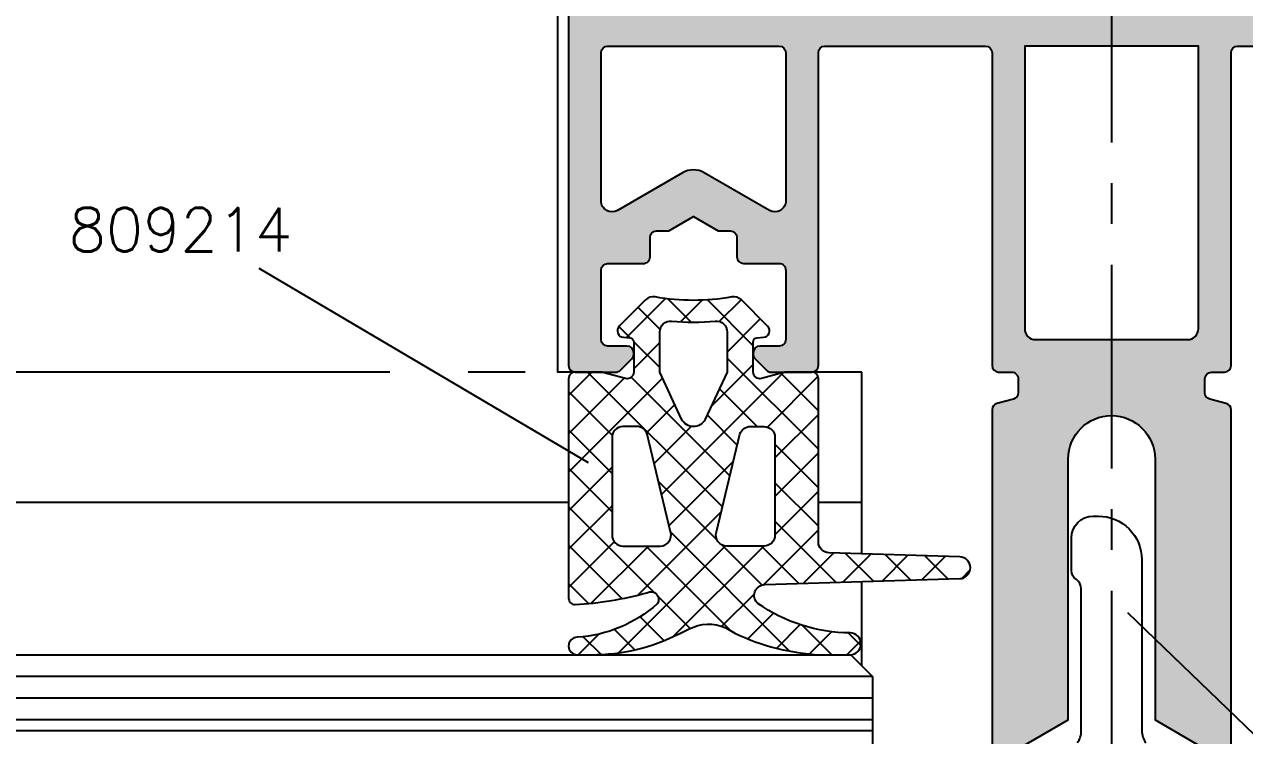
# Model space of a CAD drawing. Extents: x 0 to 1130, y -960 to 577.
# Drawn here: x 28.8 to 85, y 94.7 to 127.5 of the extents above; entities that cross this region are included whole.
import ezdxf

# ---------------------------------------------------------------- set-up
doc = ezdxf.new("R2010")
doc.units = 0
doc.header["$LTSCALE"] = 7.5
doc.header["$MEASUREMENT"] = 0
doc.linetypes.add('CENTER', pattern=[2, 1.25, -0.25, 0.25, -0.25])
for name, color, linetype in [('ACCESSORI', 200, 'CONTINUOUS'), ('ASSI', 1, 'CENTER'), ('FILL', 8, 'CONTINUOUS'), ('FINE', 7, 'CONTINUOUS'), ('GOMMA', 3, 'CONTINUOUS'), ('GROSSA', 4, 'CONTINUOUS'), ('QUOTE', 254, 'CONTINUOUS'), ('TESTO', 2, 'CONTINUOUS'), ('TRATTEGGI', 140, 'CONTINUOUS'), ('VETRO', 6, 'CONTINUOUS')]:
    doc.layers.add(name, color=color, linetype=linetype)
doc.styles.get("Standard").update_dxf_attribs({"font": 'romans.shx'})

msp = doc.modelspace()

# ---------------------------------------------------------------- hatches: boundary and pattern name
at = {"layer": 'FILL'}
h = msp.add_hatch(color=253, dxfattribs=at)
edge = h.paths.add_edge_path(flags=16)
edge.add_arc((56.12564359707243, 212.5674926050577), 0.2999999999999261, 89.99999999999729, 180.0000000000054)
edge.add_line((55.82564359707249, 212.5674926050576), (55.82564359707243, 128.7674926050577))
edge.add_arc((56.12564359707238, 128.7674926050577), 0.2999999999999545, 180, 270)
edge.add_line((56.12564359707238, 128.4674926050577), (101.5256435970724, 128.4674926050577))
edge.add_arc((101.5256435970724, 128.7674926050577), 0.2999999999999545, 270, 360)
edge.add_line((101.8256435970723, 128.7674926050577), (101.8256435970725, 212.5674926050576))
edge.add_arc((101.5256435970725, 212.5674926050576), 0.2999999999999545, 0, 90)
edge.add_line((101.5256435970725, 212.8674926050576), (56.12564359707244, 212.8674926050576))
edge = h.paths.add_edge_path()
edge.add_line((63.52564359707247, 112.6674926050575), (62.62564359707238, 112.6674926050576))
edge.add_arc((62.62564359707244, 112.3674926050576), 0.3000000000000114, 90.00000000001086, 180.0000000000109)
edge.add_line((62.32564359707243, 112.3674926050576), (62.32564359707243, 112.2917566737696))
edge.add_arc((62.62564359707236, 112.2917566737695), 0.2999999999999332, 179.9999999999973, 225.000000000001)
edge.add_line((62.41351156271645, 112.0796246394136), (62.93777563142834, 111.5553605707017))
edge.add_arc((63.14990766578426, 111.7674926050576), 0.2999999999999291, 224.9999999999971, 270.0000000000013)
edge.add_line((63.14990766578427, 111.4674926050577), (65.02564359707247, 111.4674926050577))
edge.add_arc((65.02564359707247, 111.7674926050577), 0.2999999999999545, 270, 360)
edge.add_line((65.32564359707243, 111.7674926050577), (65.32564359707231, 126.1674926050578))
edge.add_arc((65.62564359707227, 126.1674926050578), 0.2999999999999545, 90, 180, ccw=False)
edge.add_line((65.62564359707227, 126.4674926050577), (73.02564359707259, 126.4674926050577))
edge.add_arc((73.02564359707259, 126.1674926050578), 0.2999999999999545, 0, 90, ccw=False)
edge.add_line((73.32564359707254, 126.1674926050578), (73.32564359707243, 111.7674926050577))
edge.add_arc((73.62564359707244, 111.7674926050577), 0.3000000000000114, 180.0000000000109, 270.0000000000109)
edge.add_line((73.6256435970725, 111.4674926050577), (74.22564359707252, 111.4674926050577))
edge.add_arc((74.22564359707246, 111.1674926050577), 0.3000000000000114, -1.0913936421275139e-11, 89.99999999998909, ccw=False)
edge.add_line((74.52564359707247, 111.1674926050576), (74.52564359707247, 110.5192297323688))
edge.add_arc((74.22564359707243, 110.5192297323688), 0.3000000000000398, -74.99999999999068, 5.4001247917767614e-12, ccw=False)
edge.add_line((74.30328931060325, 110.229451984482), (73.54799788354177, 110.0270722565507))
edge.add_arc((73.62564359707251, 109.737294508664), 0.2999999999999656, 104.999999999999, 179.9999999999946)
edge.add_line((73.32564359707254, 109.737294508664), (73.32564359707243, 91.76749260505778))
edge.add_arc((73.62564359707243, 91.76749260505771), 0.2999999999999972, 179.9999999999864, 269.9999999999919)
edge.add_line((73.62564359707238, 91.46749260505771), (74.92564359707245, 91.46749260505783))
edge.add_line((74.92564359707245, 91.46749260505783), (75.62564359707238, 92.16749260505776))
edge.add_line((75.62564359707238, 92.16749260505776), (75.62564359707238, 92.66749260505776))
edge.add_line((75.62564359707238, 92.66749260505776), (74.52564359707236, 92.66749260505776))
edge.add_line((74.52564359707236, 92.66749260505776), (74.52564359707236, 94.13958698592148))
edge.add_line((74.52564359707236, 94.13958698592148), (76.82564359707243, 95.46749260505771))
edge.add_line((76.82564359707243, 95.46749260505771), (76.82564359707243, 107.4674926050577))
edge.add_arc((78.82564359707243, 107.4674926050577), 2, 0, 180, ccw=False)
edge.add_line((80.82564359707243, 107.4674926050577), (80.82564359707243, 95.46749260505771))
edge.add_line((80.82564359707243, 95.46749260505771), (83.12564359707238, 94.13958698592148))
edge.add_line((83.12564359707238, 94.13958698592148), (83.12564359707238, 92.66749260505776))
edge.add_line((83.12564359707238, 92.66749260505776), (82.02564359707236, 92.66749260505776))
edge.add_line((82.02564359707236, 92.66749260505776), (82.02564359707236, 92.16749260505776))
edge.add_line((82.02564359707236, 92.16749260505776), (82.72564359707229, 91.46749260505783))
edge.add_line((82.72564359707229, 91.46749260505783), (84.02564359707247, 91.46749260505783))
edge.add_arc((84.02564359707249, 91.76749260505777), 0.2999999999999403, 269.9999999999972, 360.0000000000027)
edge.add_line((84.32564359707243, 91.76749260505778), (84.32564359707243, 109.7372945086639))
edge.add_arc((84.02564359707235, 109.7372945086639), 0.3000000000000824, 5.42814665636291e-12, 75.00000000000658)
edge.add_line((84.10328931060309, 110.0270722565507), (83.34799788354172, 110.229451984482))
edge.add_arc((83.42564359707251, 110.5192297323687), 0.300000000000004, 179.9999999999891, 254.9999999999945, ccw=False)
edge.add_line((83.1256435970725, 110.5192297323688), (83.12564359707238, 110.6674926050578))
edge.add_line((83.12564359707238, 110.6674926050578), (83.12564359707238, 111.1674926050576))
edge.add_arc((83.42564359707245, 111.1674926050576), 0.3000000000000682, 90, 180, ccw=False)
edge.add_line((83.42564359707245, 111.4674926050577), (84.02564359707247, 111.4674926050577))
edge.add_arc((84.02564359707245, 111.7674926050577), 0.2999999999999829, 270.0000000000054, 359.9999999999946)
edge.add_line((84.32564359707243, 111.7674926050577), (84.32564359707243, 126.1674926050578))
edge.add_arc((84.62564359707238, 126.1674926050578), 0.2999999999999545, 90, 180, ccw=False)
edge.add_line((84.62564359707238, 126.4674926050577), (92.0256435970727, 126.4674926050577))
edge.add_arc((92.0256435970727, 126.1674926050578), 0.2999999999999545, 0, 90, ccw=False)
edge.add_line((92.32564359707266, 126.1674926050578), (92.32564359707254, 111.7674926050577))
edge.add_arc((92.62564359707255, 111.7674926050577), 0.3000000000000114, 180.0000000000109, 270.0000000000109)
edge.add_line((92.62564359707261, 111.4674926050577), (94.5013795283607, 111.4674926050577))
edge.add_arc((94.5013795283607, 111.7674926050577), 0.2999999999999545, 270, 315)
edge.add_line((94.71351156271663, 111.5553605707017), (95.23777563142852, 112.0796246394135))
edge.add_arc((95.02564359707245, 112.2917566737695), 0.3000000000000949, 315.0000000000115, 360.0000000000109)
edge.add_line((95.32564359707254, 112.2917566737696), (95.32564359707254, 112.3674926050576))
edge.add_arc((95.02564359707247, 112.3674926050576), 0.3000000000000682, 0, 90)
edge.add_line((95.02564359707247, 112.6674926050576), (94.12564359707261, 112.6674926050576))
edge.add_arc((94.12564359707255, 112.9674926050577), 0.3000000000000114, 180.0000000000109, 270.00000000001086, ccw=False)
edge.add_line((93.82564359707254, 112.9674926050576), (93.82564359707254, 116.1674926050575))
edge.add_arc((94.12564359707261, 116.1674926050575), 0.3000000000000682, 90, 180, ccw=False)
edge.add_line((94.12564359707261, 116.4674926050576), (95.77564359707247, 116.4674926050576))
edge.add_arc((95.77564359707253, 116.7674926050576), 0.3000000000000114, 269.9999999999891, 359.9999999999891)
edge.add_line((96.07564359707254, 116.7674926050576), (96.07564359707254, 117.6674926050575))
edge.add_arc((96.37564359707261, 117.6674926050575), 0.3000000000000682, 90, 180, ccw=False)
edge.add_line((96.37564359707261, 117.9674926050576), (96.94166900085685, 117.9674926050576))
edge.add_line((96.94166900085685, 117.9674926050576), (98.07564359707254, 118.6221931434369))
edge.add_line((98.07564359707254, 118.6221931434369), (99.20961819328812, 117.9674926050577))
edge.add_line((99.20961819328812, 117.9674926050577), (99.77564359707247, 117.9674926050576))
edge.add_arc((99.77564359707252, 117.6674926050576), 0.3000000000000256, 1.3585577107733116e-11, 90.00000000000807, ccw=False)
edge.add_line((100.0756435970725, 117.6674926050576), (100.0756435970725, 116.7674926050576))
edge.add_arc((100.3756435970725, 116.7674926050575), 0.2999999999999403, 179.9999999999973, 270.0000000000027)
edge.add_line((100.3756435970725, 116.4674926050576), (102.0256435970725, 116.4674926050576))
edge.add_arc((102.0256435970725, 116.1674926050575), 0.3000000000000682, 0, 90, ccw=False)
edge.add_line((102.3256435970725, 116.1674926050575), (102.3256435970725, 112.9674926050576))
edge.add_arc((102.0256435970725, 112.9674926050577), 0.3000000000000256, 269.99999999999187, 359.9999999999864, ccw=False)
edge.add_line((102.0256435970725, 112.6674926050576), (101.1256435970725, 112.6674926050576))
edge.add_arc((101.1256435970726, 112.3674926050576), 0.3000000000000256, 90.00000000001357, 180.0000000000082)
edge.add_line((100.8256435970725, 112.3674926050576), (100.8256435970724, 112.2917566737696))
edge.add_arc((101.1256435970724, 112.2917566737697), 0.2999999999999829, 180.0000000000244, 225.0000000000288)
edge.add_line((100.9135115627166, 112.0796246394136), (101.4377756314286, 111.5553605707016))
edge.add_arc((101.6499076657845, 111.7674926050574), 0.2999999999998437, 224.9999999999904, 269.9999999999864)
edge.add_line((101.6499076657844, 111.4674926050576), (103.5256435970724, 111.4674926050576))
edge.add_arc((103.5256435970724, 111.7674926050577), 0.3000000000000682, 270, 360)
edge.add_line((103.8256435970724, 111.7674926050577), (103.8256435970725, 215.4674926050576))
edge.add_arc((102.8256435970725, 215.4674926050576), 0.9999999999999858, 0, 90.00000000000081)
edge.add_line((102.8256435970725, 216.4674926050576), (54.82564359707249, 216.4674926050577))
edge.add_arc((54.8256435970725, 215.4674926050577), 1, 90.00000000000081, 180)
edge.add_line((53.82564359707249, 215.4674926050577), (53.82564359707243, 111.7674926050577))
edge.add_arc((54.12564359707238, 111.7674926050577), 0.2999999999999545, 180, 270)
edge.add_line((54.12564359707238, 111.4674926050577), (56.00137952836047, 111.4674926050577))
edge.add_arc((56.00137952836046, 111.7674926050577), 0.2999999999999829, 270.0000000000027, 314.9999999999981)
edge.add_line((56.21351156271641, 111.5553605707017), (56.73777563142841, 112.0796246394135))
edge.add_arc((56.52564359707239, 112.2917566737695), 0.3000000000000446, 315.0000000000057, 360.0000000000136)
edge.add_line((56.82564359707243, 112.2917566737696), (56.82564359707243, 112.3674926050576))
edge.add_arc((56.52564359707247, 112.3674926050576), 0.2999999999999545, 0, 90)
edge.add_line((56.52564359707247, 112.6674926050575), (55.62564359707238, 112.6674926050576))
edge.add_arc((55.62564359707238, 112.9674926050576), 0.2999999999999545, 180, 270, ccw=False)
edge.add_line((55.32564359707243, 112.9674926050576), (55.32564359707243, 116.1674926050575))
edge.add_arc((55.62564359707244, 116.1674926050576), 0.3000000000000114, 90.00000000001091, 180.0000000000109, ccw=False)
edge.add_line((55.62564359707238, 116.4674926050576), (57.27564359707247, 116.4674926050576))
edge.add_arc((57.27564359707243, 116.7674926050575), 0.2999999999998835, 270.0000000000081, 360.0000000000136)
edge.add_line((57.57564359707231, 116.7674926050576), (57.57564359707231, 117.6674926050576))
edge.add_arc((57.87564359707233, 117.6674926050576), 0.3000000000000185, 89.99999999999051, 179.9999999999864, ccw=False)
edge.add_line((57.87564359707238, 117.9674926050576), (58.44166900085673, 117.9674926050577))
edge.add_line((58.44166900085673, 117.9674926050577), (59.57564359707231, 118.6221931434369))
edge.add_line((59.57564359707231, 118.6221931434369), (60.70961819328801, 117.9674926050576))
edge.add_line((60.70961819328801, 117.9674926050576), (61.27564359707225, 117.9674926050576))
edge.add_arc((61.27564359707225, 117.6674926050575), 0.3000000000000682, 0, 90, ccw=False)
edge.add_line((61.57564359707231, 117.6674926050575), (61.57564359707231, 116.7674926050576))
edge.add_arc((61.87564359707233, 116.7674926050576), 0.3000000000000114, 180.0000000000109, 270.0000000000109)
edge.add_line((61.87564359707238, 116.4674926050576), (63.52564359707247, 116.4674926050576))
edge.add_arc((63.52564359707242, 116.1674926050576), 0.3000000000000114, -1.0913936421275139e-11, 89.99999999998909, ccw=False)
edge.add_line((63.82564359707243, 116.1674926050575), (63.82564359707243, 112.9674926050576))
edge.add_arc((63.52564359707242, 112.9674926050575), 0.3000000000000114, -89.99999999998909, 1.0913936421275139e-11, ccw=False)
edge = h.paths.add_edge_path(flags=16)
edge.add_line((55.32564359707243, 119.3438809811753), (55.32564359707243, 126.1674926050578))
edge.add_arc((55.62564359707238, 126.1674926050578), 0.2999999999999545, 90, 180, ccw=False)
edge.add_line((55.62564359707238, 126.4674926050577), (63.52564359707225, 126.4674926050577))
edge.add_arc((63.5256435970723, 126.1674926050577), 0.3000000000000114, 1.0913936421275139e-11, 90.00000000000938, ccw=False)
edge.add_line((63.82564359707231, 126.1674926050578), (63.82564359707243, 119.3438809786726))
edge.add_arc((63.32564359707245, 119.3438809786726), 0.4999999999999787, -120.00000010754621, 3.183231456205249e-12, ccw=False)
edge.add_line((63.07564359625968, 118.9108682772496), (60.07564360790963, 120.6429190856006))
edge.add_arc((59.57564360790963, 119.7768936818162), 1.00000000000002, 60.00000000000068, 119.9999999999993)
edge.add_line((59.07564360790963, 120.6429190856006), (56.07564359625957, 118.9108682788138))
edge.add_arc((55.82564359707239, 119.3438809811753), 0.4999999999999585, 180, 299.9999998924515, ccw=False)
edge = h.paths.add_edge_path(flags=16)
edge.add_line((82.82564359707243, 113.4674926050577), (82.82564359707243, 126.4674926050577))
edge.add_line((82.82564359707243, 126.4674926050577), (74.82564359707254, 126.4674926050577))
edge.add_line((74.82564359707254, 126.4674926050577), (74.82564359707243, 113.4674926050576))
edge.add_arc((75.32564359707243, 113.4674926050576), 0.5, 180, 270)
edge.add_line((75.32564359707243, 112.9674926050576), (82.32564359707243, 112.9674926050577))
edge.add_arc((82.32564359707243, 113.4674926050577), 0.5, 270, 360)
edge = h.paths.add_edge_path(flags=16)
edge.add_arc((98.07564358623534, 119.7768936818162), 1.000000000000008, 60.000000000000284, 119.99999999999969, ccw=False)
edge.add_line((98.57564358623534, 120.6429190856006), (101.5756435978853, 118.9108682788138))
edge.add_arc((101.8256435970725, 119.3438809811753), 0.5000000000000115, 240.0000001075445, 359.9999999999968)
edge.add_line((102.3256435970725, 119.3438809811753), (102.3256435970725, 126.1674926050578))
edge.add_arc((102.0256435970725, 126.1674926050578), 0.3000000000000682, 0, 90)
edge.add_line((102.0256435970725, 126.4674926050578), (94.12564359707261, 126.4674926050576))
edge.add_arc((94.12564359707261, 126.1674926050576), 0.2999999999999545, 90, 180)
edge.add_line((93.82564359707266, 126.1674926050576), (93.82564359707243, 119.3438809786726))
edge.add_arc((94.32564359707247, 119.3438809786726), 0.5000000000000426, 180.0000000000016, 300.0000001075488)
edge.add_line((94.57564359788529, 118.9108682772496), (97.57564358623534, 120.6429190856006))
h = msp.add_hatch(dxfattribs=at)
h.set_pattern_fill('ANSI37', color=137, scale=10, style=0)
h.set_pattern_definition([(45, (1.897540300888068e-06, -8.699583986526704e-07), (-0.8838834764831843, 0.8838834764831844), []), (135, (1.897540300888068e-06, -8.699583986526704e-07), (-0.8838834764831844, -0.8838834764831843), [])])
h.paths.add_polyline_path([(59.57564360790934, 99.74230015335132, 0.0279488201277153), (59.3712240046608, 99.65214831536451), (58.91430063626211, 99.43298196897581, -0.110612041823471), (55.17671348077027, 98.47178507327811), (54.16720089613494, 98.47178507327811, -0.9292461723943047), (54.22564359707144, 99.26749260505778, 0.1649688112626651), (57.9102311687127, 100.8011442214293, 0.7904883406482366), (57.4348104508025, 101.3198821674944, -0.05312709888512344), (54.12564359707216, 100.7722638630611, -0.4142135623729978), (53.82564359707226, 101.0722638630612), (53.82564359707226, 111.1674926050577, -0.4142135623731505), (54.12564359707227, 111.4674926050577), (55.3270368562487, 111.4674926050577, -0.0655434628152484), (55.40468256977948, 111.4572703529444), (56.44799788354146, 111.1777148571708, 0.4931454260312266), (56.8256435970722, 111.4674926050576), (56.82564359707226, 112.8450804513516, 0.3888787318530059), (56.64307474562179, 113.0443193909699), (56.34833354741488, 113.0701059044871, -0.6370702608073496), (56.16234823588331, 113.5810963482706), (57.37064039813589, 114.7893885105233, -0.2454199115108711), (57.8123580661283, 114.9280008036085, 0.04434285628740945), (59.57564360790934, 114.7713144771778), (59.57564360790934, 113.7713144771779, -0.02265679805365915), (58.57088746980071, 113.8168669735101, 0.4410091218321953), (58.02564359707225, 113.3189181890144), (58.0256435970727, 111.4674926050578), (59.0318589418884, 109.3096568711156, 0.2914734167828084), (59.57564360790934, 108.9632278281601)])
h.paths.add_polyline_path([(57.43903900391257, 108.6152652766369, 0.3288304544284983), (56.96137464734574, 108.9674926050577), (56.3256435970726, 108.9674926050577, 0.4142135623730941), (55.8256435970726, 108.4674926050577), (55.8256435970726, 103.9674926050576, 0.4142135623731152), (56.32564359707266, 103.4674926050576), (58.04415242512363, 103.4674926050577, 0.5050829045456721), (58.5218167816904, 104.1152652766369)], flags=16)
h.paths.add_polyline_path([(59.57564360790934, 108.9632278281601, 0.2914734223893663), (60.11942828633238, 109.3096568711156), (61.12564359707221, 111.4674926050579), (61.12564359707216, 113.3189181890144, 0.44100912183203), (60.58039972434381, 113.8168669735099, -0.02265679756541681), (59.57564360790934, 113.7713144771779), (59.57564360790934, 114.7713144771778, 0.04434285659807329), (61.3389291620926, 114.9280008036085, -0.2454199115108631), (61.78064683008495, 114.7893885105233), (62.98893898959608, 113.581096351012, -0.6370702608072792), (62.80295367806445, 113.0701059072286), (62.50821244852267, 113.0443193909701, 0.3888787318528504), (62.32564359707226, 112.8450804513516), (62.32564359707226, 111.4674926050576, 0.4931454260312618), (62.70328931060305, 111.1777148571708), (63.78475458861914, 111.4674926050576), (65.0256435970723, 111.4674926050576, -0.4142135623730951), (65.32564359707226, 111.1674926050575), (65.32564359707226, 103.6523622213153, 0.4052432957209685), (65.8102843928541, 103.1525981821471), (68.07296808247594, 103.0830593235135), (67.38595384497489, 101.8303545715164), (62.86025263860745, 101.6908019744174, 0.6756558563554195), (62.54066372286849, 100.8198105696936, 0.1494527194712063), (66.7997904042328, 99.46736000340621, -0.925745551245078), (66.85365205358403, 98.47178507327811), (65.3094606978139, 98.47178507327811, -0.09819273378049216), (61.48379585320362, 99.46115752564435), (61.06167391440067, 99.71071735004313, 0.1926945525451828), (59.57564360790934, 99.74230015335132)])
h.paths.add_polyline_path([(60.62947041245451, 104.1152652766369, 0.5050829045456721), (61.10713476902123, 103.4674926050577), (62.82564359707226, 103.4674926050576, 0.4142135623731152), (63.32564359707226, 103.9674926050576), (63.32564359707226, 108.4674926050577, 0.4142135623730941), (62.82564359707226, 108.9674926050577), (62.18991254679912, 108.9674926050577, 0.3288304544284983), (61.71224819023234, 108.6152652766369)], flags=16)
h.paths.add_polyline_path([(67.38595384497489, 101.8303545715164), (68.07296808247594, 103.0830593235135), (71.84100280129041, 102.9672566442259, -0.9697392325155793), (71.84100280129041, 101.9677285658894)])

# ---------------------------------------------------------------- linework, layer by layer
at = {"layer": 'ACCESSORI'}
msp.add_lwpolyline([(77.25153418990857, 94.40756369295411, 0.1539147210598359), (77.43238214561956, 94.98114012930517), (77.43238214561956, 101.5029290307136, 0.2544045907872612), (77.20401287134604, 101.9227108178856, -0.2544045907872536), (76.97564359707229, 102.3424926050577), (76.97564359707229, 103.8424926050576, -0.414213562373095), (77.97564359707229, 104.8424926050576), (78.21890504852485, 104.8424926050576, -0.4142135623731034), (80.21890504852485, 102.8424926050576), (80.21890504852485, 94.98114012930552, 0.1539147210598356), (80.39975300423606, 94.40756369295445)], format="xyb", dxfattribs=at)
at = {"layer": 'ASSI'}
msp.add_line((78.82564359707249, 221.4130224469782), (78.82564359707249, 64.13274274001185), dxfattribs=at)
at = {"layer": 'FINE'}
for p, q in [((67.32564359707249, 111.4674926050578), (65.02564359707253, 111.4674926050576)), ((67.32564359707249, 103.1060267811313), (67.32564359707249, 111.4674926050578)), ((53.82628692284311, 105.4674926050578), (18.62568240690371, 105.4674926050578)), ((67.32564359707249, 105.4674926050578), (65.32628692284311, 105.4674926050578))]:
    msp.add_line(p, q, dxfattribs=at)
for points in [[(53.82693024861391, 111.4674926050581), (53.32628692284311, 111.4674926050581), (53.32564359707237, 215.4674926050577), (18.62568240690376, 215.4674926050577)], [(67.32564359707249, 97.96749260505771), (67.32564359707237, 101.828494870369)]]:
    msp.add_lwpolyline(points, dxfattribs=at)
at = {"layer": 'GOMMA'}
for points in [[(61.78064683008495, 114.7893885105233, 0.2454199115108711), (61.33892916209254, 114.9280008036085, -0.0888604381802806), (57.8123580661283, 114.9280008036085, 0.2454199115108711), (57.37064039813589, 114.7893885105233), (56.16234823588331, 113.5810963482706, 0.6370702608073499), (56.34833354741488, 113.0701059044871), (56.64307474562179, 113.0443193909699, -0.3888787318530058), (56.82564359707226, 112.8450804513516), (56.8256435970722, 111.4674926050576, -0.4931454260312268), (56.44799788354146, 111.1777148571708), (55.40468256977948, 111.4572703529444, 0.06554346281524841), (55.3270368562487, 111.4674926050577), (54.12564359707227, 111.4674926050577, 0.4142135623731504), (53.82564359707226, 111.1674926050577), (53.82564359707226, 101.0722638630612, 0.4142135623731505), (54.12564359707227, 100.7722638630611, 0.05312709888512125), (57.4348104508025, 101.3198821674944, -0.7904883406482491), (57.91023116871264, 100.8011442214293, -0.164968811262667), (54.22564359707133, 99.26749260505778, 0.999999999998863), (54.22564359707224, 98.46749260505777), (54.8681176972309, 98.46749260505777, 0.1194670680124155), (58.91430063626211, 99.43298196897581), (59.3712240046608, 99.65214831536451, -0.2218381007067161), (61.06167391440067, 99.71071735004313), (61.48379585320362, 99.46115752564435, 0.1001934393118184), (65.38984371333311, 98.46749260505777), (66.78827588868523, 98.46749260505777, 0.9999999999995451), (66.78827588868523, 99.46749260505777, -0.1490676202251945), (62.54066372286849, 100.8198105696936, -0.6756558563554195), (62.86025263860745, 101.6908019744174), (71.84100280129041, 101.9677285658894, 0.9697392325155803), (71.84100280129041, 102.9672566442259), (65.8102843928541, 103.1525981821471, -0.4052432957209685), (65.32564359707226, 103.6523622213153), (65.32564359707226, 111.1674926050575, 0.4142135623730951), (65.0256435970723, 111.4674926050576), (63.78475458861908, 111.4674926050576), (62.70328931060305, 111.1777148571708, -0.4931454260312618), (62.32564359707226, 111.4674926050576), (62.32564359707226, 112.8450804513516, -0.3888787318528504), (62.50821244852267, 113.0443193909701), (62.80295367806445, 113.0701059072286, 0.6370702608072794), (62.98893898959608, 113.581096351012)], [(58.57088746980065, 113.8168669735101, 0.04533686841581842), (60.58039972434375, 113.8168669735099, -0.4410091218320485), (61.12564359707216, 113.3189181890144), (61.12564359707216, 111.4674926050578), (60.11942828633238, 109.3096568711156, -0.6370702608074954), (59.0318589418884, 109.3096568711156), (58.0256435970727, 111.4674926050578), (58.02564359707225, 113.3189181890144, -0.4410091218321674)], [(56.96137464734574, 108.9674926050577), (56.3256435970726, 108.9674926050577, 0.4142135623730941), (55.8256435970726, 108.4674926050577), (55.8256435970726, 103.9674926050576, 0.4142135623731153), (56.32564359707266, 103.4674926050576), (58.04415242512363, 103.4674926050577, 0.5050829045456721), (58.5218167816904, 104.1152652766369), (57.43903900391257, 108.6152652766369, 0.3288304544284983)], [(62.18991254679912, 108.9674926050577), (62.82564359707226, 108.9674926050577, -0.4142135623730941), (63.32564359707226, 108.4674926050577), (63.32564359707226, 103.9674926050576, -0.4142135623731153), (62.82564359707226, 103.4674926050576), (61.10713476902123, 103.4674926050577, -0.5050829045456721), (60.62947041245451, 104.1152652766369), (61.71224819023234, 108.6152652766369, -0.3288304544284983)]]:
    msp.add_lwpolyline(points, format="xyb", close=True, dxfattribs=at)
at = {"layer": 'GROSSA'}
for points in [[(53.82564359707249, 215.4674926050577), (53.82564359707243, 111.7674926050577, 0.414213562373095), (54.12564359707238, 111.4674926050577), (56.00137952836047, 111.4674926050577, 0.1989123673796334), (56.21351156271641, 111.5553605707017), (56.73777563142841, 112.0796246394135, 0.1989123673796929), (56.82564359707243, 112.2917566737696), (56.82564359707243, 112.3674926050576, 0.414213562373095), (56.52564359707247, 112.6674926050575), (55.62564359707238, 112.6674926050576, -0.414213562373095), (55.32564359707243, 112.9674926050576), (55.32564359707243, 116.1674926050575, -0.414213562373095), (55.62564359707238, 116.4674926050576), (57.27564359707247, 116.4674926050576, 0.414213562373123), (57.57564359707231, 116.7674926050576), (57.57564359707231, 117.6674926050576, -0.4142135623730792), (57.87564359707238, 117.9674926050576), (58.44166900085673, 117.9674926050577), (59.57564359707231, 118.6221931434369), (60.70961819328801, 117.9674926050576), (61.27564359707225, 117.9674926050576, -0.414213562373095), (61.57564359707231, 117.6674926050575), (61.57564359707231, 116.7674926050576, 0.414213562373095), (61.87564359707238, 116.4674926050576), (63.52564359707247, 116.4674926050576, -0.414213562373095), (63.82564359707243, 116.1674926050575), (63.82564359707243, 112.9674926050576, -0.414213562373095), (63.52564359707247, 112.6674926050575), (62.62564359707238, 112.6674926050576, 0.414213562373095), (62.32564359707243, 112.3674926050576), (62.32564359707243, 112.2917566737696, 0.1989123673796754), (62.41351156271645, 112.0796246394136), (62.93777563142834, 111.5553605707017, 0.1989123673796754), (63.14990766578427, 111.4674926050577), (65.02564359707247, 111.4674926050577, 0.414213562373095), (65.32564359707243, 111.7674926050577), (65.32564359707231, 126.1674926050578, -0.414213562373095), (65.62564359707227, 126.4674926050577), (73.02564359707259, 126.4674926050577, -0.414213562373095), (73.32564359707254, 126.1674926050578), (73.32564359707243, 111.7674926050577, 0.414213562373095), (73.6256435970725, 111.4674926050577), (74.22564359707252, 111.4674926050577, -0.4142135623730951), (74.52564359707247, 111.1674926050576), (74.52564359707247, 110.5192297323688, -0.339454258863356), (74.30328931060325, 110.229451984482), (73.54799788354177, 110.0270722565507, 0.3394542588633598), (73.32564359707254, 109.737294508664), (73.32564359707243, 91.76749260505778, 0.4142135623731177)], [(84.32564359707243, 91.76749260505778), (84.32564359707243, 109.7372945086639, 0.3394542588633856), (84.10328931060309, 110.0270722565507), (83.34799788354172, 110.229451984482, -0.3394542588634019), (83.1256435970725, 110.5192297323688), (83.12564359707238, 110.6674926050578), (83.12564359707238, 111.1674926050576, -0.414213562373095), (83.42564359707245, 111.4674926050577), (84.02564359707247, 111.4674926050577, 0.4142135623730396), (84.32564359707243, 111.7674926050577), (84.32564359707243, 126.1674926050578, -0.414213562373095), (84.62564359707238, 126.4674926050577), (92.0256435970727, 126.4674926050577, -0.414213562373095)], [(74.52564359707236, 94.13958698592148), (76.82564359707243, 95.46749260505771), (76.82564359707243, 107.4674926050577, -0.9999999999999999), (80.82564359707243, 107.4674926050577), (80.82564359707243, 95.46749260505771), (83.12564359707238, 94.13958698592148)]]:
    msp.add_lwpolyline(points, format="xyb", dxfattribs=at)
for points in [[(55.32564359707243, 119.3438809811753), (55.32564359707243, 126.1674926050578, -0.4142135623730971), (55.62564359707238, 126.4674926050577), (63.52564359707225, 126.4674926050577, -0.4142135623730857), (63.82564359707231, 126.1674926050578), (63.82564359707243, 119.3438809786726, -0.577350269815316), (63.07564359625968, 118.9108682772496), (60.07564360790963, 120.6429190856006, 0.2679491924311171), (59.07564360790963, 120.6429190856006), (56.07564359625957, 118.9108682788138, -0.5773502685639345)], [(82.82564359707243, 113.4674926050577), (82.82564359707243, 126.4674926050577), (74.82564359707254, 126.4674926050577), (74.82564359707243, 113.4674926050576, 0.4142135623731013), (75.32564359707243, 112.9674926050576), (82.32564359707243, 112.9674926050577, 0.4142135623730923)]]:
    msp.add_lwpolyline(points, format="xyb", close=True, dxfattribs=at)
at = {"layer": 'QUOTE'}
for p, q in [((54.74639913438114, 107.2974428516259), (39.57455059011909, 116.2307161519892)), ((45.58963981082024, 111.4674926050581), (18.62568240690371, 111.4674926050581)), ((51.82628692284311, 111.4674926050581), (49.21058379495344, 111.4674926050581)), ((54.12564359707244, 111.4674926050577), (53.32628692284311, 111.4674926050581)), ((79.55796571207657, 100.4083832442412), (85.8241451853487, 94.37446530064256))]:
    msp.add_line(p, q, dxfattribs=at)
at = {"layer": 'TRATTEGGI'}
for p, q in [((67.82564359707237, 97.46749260505771), (18.62568240690371, 97.4674926050577)), ((67.82564359707237, 96.46749260505771), (18.62568240690371, 96.46749260505761)), ((67.82564359707237, 95.46749260505771), (18.62568240690371, 95.46749260505773)), ((67.82564359707237, 94.96749260505771), (18.62568240690371, 94.96749260505771))]:
    msp.add_line(p, q, dxfattribs=at)
at = {"layer": 'VETRO'}
msp.add_lwpolyline([(18.62568240690371, 98.46749260505771), (66.82564359707249, 98.46749260505771), (67.82564359707249, 97.46749260505771), (67.82564359707243, 92.96749260505766), (66.82564359707243, 91.96749260505766), (18.62568240690371, 91.96749260505766)], dxfattribs=at)

# ---------------------------------------------------------------- texts
at = {"layer": 'TESTO'}
msp.add_text('809214', height=2, dxfattribs=at).set_placement((30.81150801029048, 117.0236849294464))

doc.saveas('drawing.dxf')
